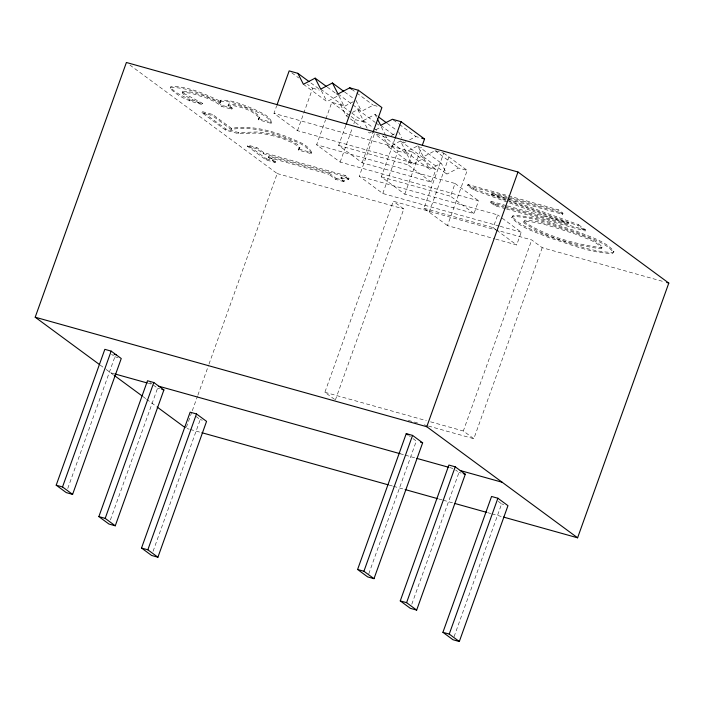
<?xml version="1.0" encoding="UTF-8"?>
<svg xmlns="http://www.w3.org/2000/svg" width="704" height="704" viewBox="0 0 704 704"><rect width="100%" height="100%" fill="white"/><g stroke="black" fill="none" stroke-linecap="round" stroke-linejoin="round"><path stroke-width="0.53" stroke-dasharray="3.52 2.64" d="M182.354 92.233L182.248 92.875L184.219 94.864L187.59 97.046L202.268 104.553L202.286 103.233L184.606 93.799L182.635 91.81L182.732 91.177L191.382 92.154L204.406 96.008L216.137 101.226L222.226 105.398L232.285 108.205L231.906 109.27L221.848 106.454L215.758 102.291L207.566 98.384L191.004 93.21L182.354 92.233L182.732 91.177M170.166 88.334L170.975 86.39C188.426 86.31 205.322 94.125 220.827 101.508L220.449 102.573C204.934 95.19 188.038 87.375 170.597 87.454L170.166 88.334C178.385 97.214 190.722 101.781 202.268 104.553M189.482 100.98L189.86 99.915C183.401 95.973 175.331 93.421 170.553 87.27M298.267 149.917L299.526 148.579L298.866 147.162L293.41 143.185L282.498 138.547L275.387 136.33L262.882 133.566L257.224 133.03L238.181 133.61L225.509 130.064L201.854 112.64L202.233 111.584L212.599 114.479L231.44 128.357C250.527 125.162 269.57 130.205 287.338 136.893C295.698 141.073 307.586 143.458 311.775 152.662L311.397 153.718L298.549 150.128L298.646 148.861L299.904 147.514L297.299 144.294L288.974 139.823L275.766 135.274L263.27 132.51L257.611 131.974L238.559 132.546L225.887 129.008L202.233 111.584M67.751 488.497L114.91 356.761L111.558 354.288M311.397 153.718C305.941 143.15 291.834 140.712 281.767 136.066C265.558 130.31 248.283 126.579 231.062 129.422L212.221 115.544L212.599 114.479M219.595 102.335L219.974 101.27M220.449 102.573L220.669 100.232C232.258 99.581 243.426 105.09 254.091 109.138C260.26 112.649 269.174 115.042 271.674 122.311L271.286 123.376L258.5 119.803L258.57 118.51L259.82 117.128C252.63 108.46 239.721 105.23 228.818 103.884L228.026 105.97L231.906 109.27M221.848 106.454L222.226 105.398M225.509 130.064L225.887 129.008M231.062 129.422L231.44 128.357M238.181 133.61L238.559 132.546M110.405 519.913L157.573 388.186L152.53 384.472L148.342 383.302M275.238 162.483L268.286 157.362L268.664 156.297L275.616 161.418L275.238 162.483L266.024 159.905L247.333 146.142L247.72 145.077L256.934 147.655L263.727 152.662L345.074 175.41L349.07 178.35L348.682 179.414L340.815 178.165L341.22 179.37L343.974 181.702L344.362 180.646L341.598 178.314L341.194 177.109L349.07 178.35M258.5 119.803L258.57 118.51M258.192 119.574L259.82 117.128M348.682 179.414L344.696 176.475L263.349 153.718L256.546 148.72L256.934 147.655M345.778 125.462L338.624 145.446L362.138 162.765L431.358 182.116L435.917 169.382L297.484 130.662L273.97 113.344L276.566 106.102M263.349 153.718L263.727 152.662M266.024 159.905L266.402 158.84L247.72 145.077M186.384 427.249L191.946 411.717M192.315 410.687L197.507 396.185M197.877 395.155L208.63 365.13M209 364.091L277.218 173.571L129.932 65.085M297.484 130.662L312.682 88.211L307.454 84.366M153.067 551.338L200.226 419.602L195.193 415.888M298.549 150.128L298.646 148.861M299.526 148.579L299.904 147.514M394.742 139.278L381.286 176.862L404.8 194.181L474.012 213.541L478.579 200.807L340.138 162.087L316.624 144.769L325.521 119.918M325.89 118.879L331.822 102.318L340.481 104.738L350.926 112.429M343.974 181.702L335.738 179.397L328.786 174.284L329.164 173.219L268.664 156.297M340.138 162.087L352.37 127.917M353.857 123.772L355.335 119.636L350.988 116.424M335.738 179.397L336.116 178.341L329.164 173.219M340.815 178.165L341.194 177.109M344.696 176.475L345.074 175.41M362.138 162.765L373.006 132.422M499.206 226.063L382.791 193.503L359.286 176.185L374.484 133.734L383.134 136.154L406.648 153.472L412.245 164.437L423.949 158.312L429.546 169.277L441.258 163.152L446.855 174.117L458.559 167.992L467.218 170.412L447.454 225.597L494.648 238.797M382.791 193.503L397.998 151.052L374.484 133.734M334.514 399.362L324.887 392.278L393.29 201.238L531.731 239.958L542.23 247.685L664.585 281.908M431.358 182.116L407.845 164.798L412.403 152.064L273.97 113.344M404.8 194.181L421.59 147.277M335.386 400.004L403.788 208.965L393.29 201.238M447.454 225.597L423.94 208.278L443.705 153.094L435.054 150.674L423.342 156.798L417.745 145.834L406.032 151.958L400.444 140.994L388.731 147.118L383.134 136.154M429.202 212.15L448.958 156.966M474.012 213.541L450.507 196.222L455.066 183.489L316.624 144.769M508.702 201.388L568.445 222.974L568.066 224.03L473.299 189.79L467.588 185.583L467.966 184.518L558.228 209.766L562.989 213.268L562.61 214.333L491.137 194.348L491.515 193.283L507.285 197.692M473.299 189.79L473.678 188.734L467.966 184.518M505.49 208.71L495 205.77L490.23 202.268L490.618 201.203L506.387 205.621M495 205.77L495.378 204.714L490.618 201.203M368.782 573.813L416.319 441.056L411.277 437.342M495.774 229.566L493.161 227.638L497.719 214.905L359.286 176.185M511.782 217.624L513.058 215.468C535.031 215.723 556.072 224.875 576.866 231.273C589.45 236.905 604.85 240.451 613.932 251.363L612.603 253.484C590.7 253.141 569.712 244.103 548.979 237.706C536.334 232.082 520.978 228.51 511.782 217.624L512.67 216.533C534.644 216.788 555.694 225.94 576.488 232.329C589.072 237.961 604.472 241.516 613.554 252.419M523.574 221.866L524.92 220.167C542.282 221.065 558.879 227.832 575.379 232.892C584.434 236.922 595.769 239.219 602.254 247.104L600.926 248.794C574.42 245.054 546.718 237.723 524.066 223.036L523.574 221.866L524.542 221.232C541.904 222.121 558.501 228.888 575.001 233.948C584.056 237.978 595.39 240.284 601.867 248.169M495.695 239.096L516.674 244.957L521.233 232.223L500.333 216.832M542.23 247.685L473.827 438.724L463.329 430.989L531.731 239.958M411.805 604.208L458.973 472.472L455.611 469.999M562.61 214.333L557.85 210.822L558.228 209.766M578.406 224.629L585.64 229.953L585.262 231.018L578.028 225.685L578.406 224.629L491.515 193.283M454.098 636.654L501.635 503.897L496.593 500.183M228.026 105.97L228.439 104.94C239.342 106.295 252.252 109.516 259.442 118.193M613.932 251.363L612.99 252.419C591.078 252.076 570.099 243.047 549.358 236.65C536.712 231.026 521.365 227.445 512.16 216.559M602.254 247.104L601.304 247.738C574.798 243.998 547.105 236.658 524.445 221.98L523.952 220.81M303.415 84.278L326.929 101.596L338.633 95.471L344.23 106.436L353.241 101.728M340.481 104.738L346.069 115.694L347.873 114.752M352.378 112.402L357.782 109.578L375.197 122.399M352.827 104.861L361.539 111.276L373.243 105.151L377.089 106.225M357.782 109.578L363.378 120.534L375.091 114.418L377.696 116.336M371.386 132.07L369.582 133.012L366.969 131.094M375.892 129.721L381.295 126.896L385.493 135.115M391.389 135.502L394.997 133.619M405.997 141.75L404.193 142.692L401.579 140.774M409.596 139.867L415.906 136.576L419.751 137.65M220.29 101.288C231.88 100.646 243.047 106.154 253.704 110.202C259.882 113.714 268.796 116.107 271.286 123.376M312.682 88.211L319.414 90.094M355.335 119.636L363.994 122.056L367.25 128.445M397.998 151.052L406.648 153.472M258.878 118.738L271.674 122.311M189.86 99.915L202.646 103.497M338.624 145.446L407.845 164.798M467.588 185.583L509.564 197.322M510.62 197.613L557.85 210.822M508.332 197.991L562.989 213.268M201.854 112.64L212.221 115.544M507.443 205.911L568.445 222.974M490.23 202.268L503.906 206.087M504.962 206.386L568.066 224.03M298.927 149.063L311.775 152.662M495.378 204.714L503.774 207.055M504.821 207.354L585.64 229.953M506.537 209L585.262 231.018M381.286 176.862L450.507 196.222M247.333 146.142L256.546 148.72M268.286 157.362L328.786 174.284M266.402 158.84L275.616 161.418M336.116 178.341L344.362 180.646M500.262 226.354L521.233 232.223M423.94 208.278L493.161 227.638M277.218 173.571L403.788 208.965M324.887 392.278L426.342 420.649M430.566 421.828L463.329 430.989M408.302 420.402L418.871 423.35M424.16 424.829L427.328 425.718M428.384 426.017L473.827 438.724M114.91 356.761L118.078 357.65M110.607 372.742L114.796 373.921M399.995 453.675L404.228 454.863M405.284 455.154L415.862 458.119M449.706 467.579L452.874 468.468M157.573 388.186L159.685 388.775M458.973 472.472L461.085 473.062M200.226 419.602L202.338 420.191M501.635 503.897L503.738 504.486M187.07 428.586L189.191 429.176M190.247 429.466L200.834 432.432M389.215 485.118L392.392 486.006M393.448 486.297L404.034 489.262M438.953 499.03L442.13 499.91M443.186 500.21L452.716 502.876M487.643 512.644L490.811 513.533M491.876 513.823L502.454 516.789M491.137 194.348L506.651 199.945M507.69 200.314L578.028 225.685M473.678 188.734L507.672 201.01M443.705 153.094L467.218 170.412M351.472 89.118L355.828 92.321M356.699 92.963L373.243 105.151M393.263 119.891L398.49 123.746M399.362 124.388L415.906 136.576M435.054 150.674L458.559 167.992M344.626 91.978L353.329 98.393M387.279 123.394L396.862 130.451M417.745 145.834L441.258 163.152M338.026 93.958L351.956 104.218M380.679 125.374L394.618 135.643M423.342 156.798L446.855 174.117M327.316 87.138L335.157 92.91M336.028 93.553L338.633 95.471M376.068 123.042L380.424 126.254M400.444 140.994L423.949 158.312M412.403 152.064L435.917 169.382M455.066 183.489L478.579 200.807M497.719 214.905L499.462 216.19M320.716 89.118L344.23 106.436M363.378 120.534L372.953 127.591M373.824 128.234L377.309 130.803M385.15 136.576L386.892 137.852L385.959 136.03M406.032 151.958L429.546 169.277M310.886 82.94L319.59 89.346M351.798 113.071L363.994 122.056M291.782 72.82L298.742 77.95M331.822 102.318L350.117 115.782M346.069 115.694L349.554 118.263M350.425 118.906L360.879 126.606M388.731 147.118L412.245 164.437M496.646 230.208L516.674 244.957M232.285 108.205L228.413 104.905M408.76 435.486L410.441 436.726M150.014 382.615L151.694 383.856M100.082 364.998L105.345 368.87M106.225 369.512L113.238 374.686M143.053 396.642L145.684 398.578M146.555 399.221L155.329 405.68M398.596 131.736L401.861 138.125M375.091 114.418L376.49 117.154M355.942 100.311L361.539 111.276M321.332 90.631L326.929 101.596M220.669 100.232L220.827 101.508"/><path stroke-width="1.06" d="M99.211 364.346L35.2 317.205L126.403 62.489L517.986 172.005L668.8 283.087L577.597 537.803L503.518 517.079M56.197 485.188L104.834 349.342L111.17 351.111L121.246 358.53L72.6 494.384L66.273 492.606L56.197 485.188L62.524 486.957L72.6 494.384M62.524 486.957L111.17 351.111M98.859 516.613L147.497 380.758L153.824 382.527L163.9 389.954L115.262 525.8L108.935 524.031L98.859 516.613L105.186 518.382L115.262 525.8M105.186 518.382L153.824 382.527M276.936 105.063L289.168 70.893L297.818 73.313L309.144 81.655M141.513 548.029L190.15 412.183L196.486 413.952L206.562 421.37L157.916 557.216L151.589 555.447L141.513 548.029L147.84 549.798L157.916 557.216M147.84 549.798L196.486 413.952M346.157 124.423L358.389 90.253L349.738 87.833L338.026 93.958L332.429 82.993L320.716 89.118L315.128 78.153L303.415 84.278L297.818 73.313M373.006 132.422L381.902 107.571L358.389 90.253M395.111 138.239L401.042 121.678L392.392 119.258L380.679 125.374L377.414 118.985M422.33 145.209L424.556 138.996L401.042 121.678M357.597 569.483L406.243 433.629L412.57 435.406L422.646 442.825L374 578.67L367.673 576.902L357.597 569.483L363.924 571.252L374 578.67M363.924 571.252L412.57 435.406M577.597 537.803L426.782 426.721L517.986 172.005M400.259 600.899L448.897 465.054L455.224 466.822L465.3 474.241L416.662 610.095L410.335 608.326L400.259 600.899L406.586 602.668L416.662 610.095M406.586 602.668L455.224 466.822M442.913 632.324L491.559 496.47L497.886 498.238L507.962 505.666L459.316 641.511L452.989 639.742L442.913 632.324L449.24 634.093L459.316 641.511M449.24 634.093L497.886 498.238M421.67 138.186L424.556 138.996M666.688 282.498L668.8 283.087M35.2 317.205L426.782 426.721M114.092 354.235L116.204 354.825M420.534 442.235L422.646 442.825M114.796 373.921L147.294 383.002M158.866 386.241L399.995 453.675M416.918 458.41L448.65 467.28M460.266 470.536L502.19 482.258M161.788 389.365L163.9 389.954M463.197 473.651L465.3 474.241M201.89 432.722L388.159 484.818M405.09 489.553L437.897 498.731M454.828 503.466L486.578 512.345M349.738 87.833L351.472 89.118M332.429 82.993L343.754 91.335M378.567 116.978L386.408 122.751M315.128 78.153L326.445 86.495M406.243 433.629L407.915 434.87M114.118 375.329L142.173 395.991M157.08 406.974L185.134 427.645"/></g></svg>
